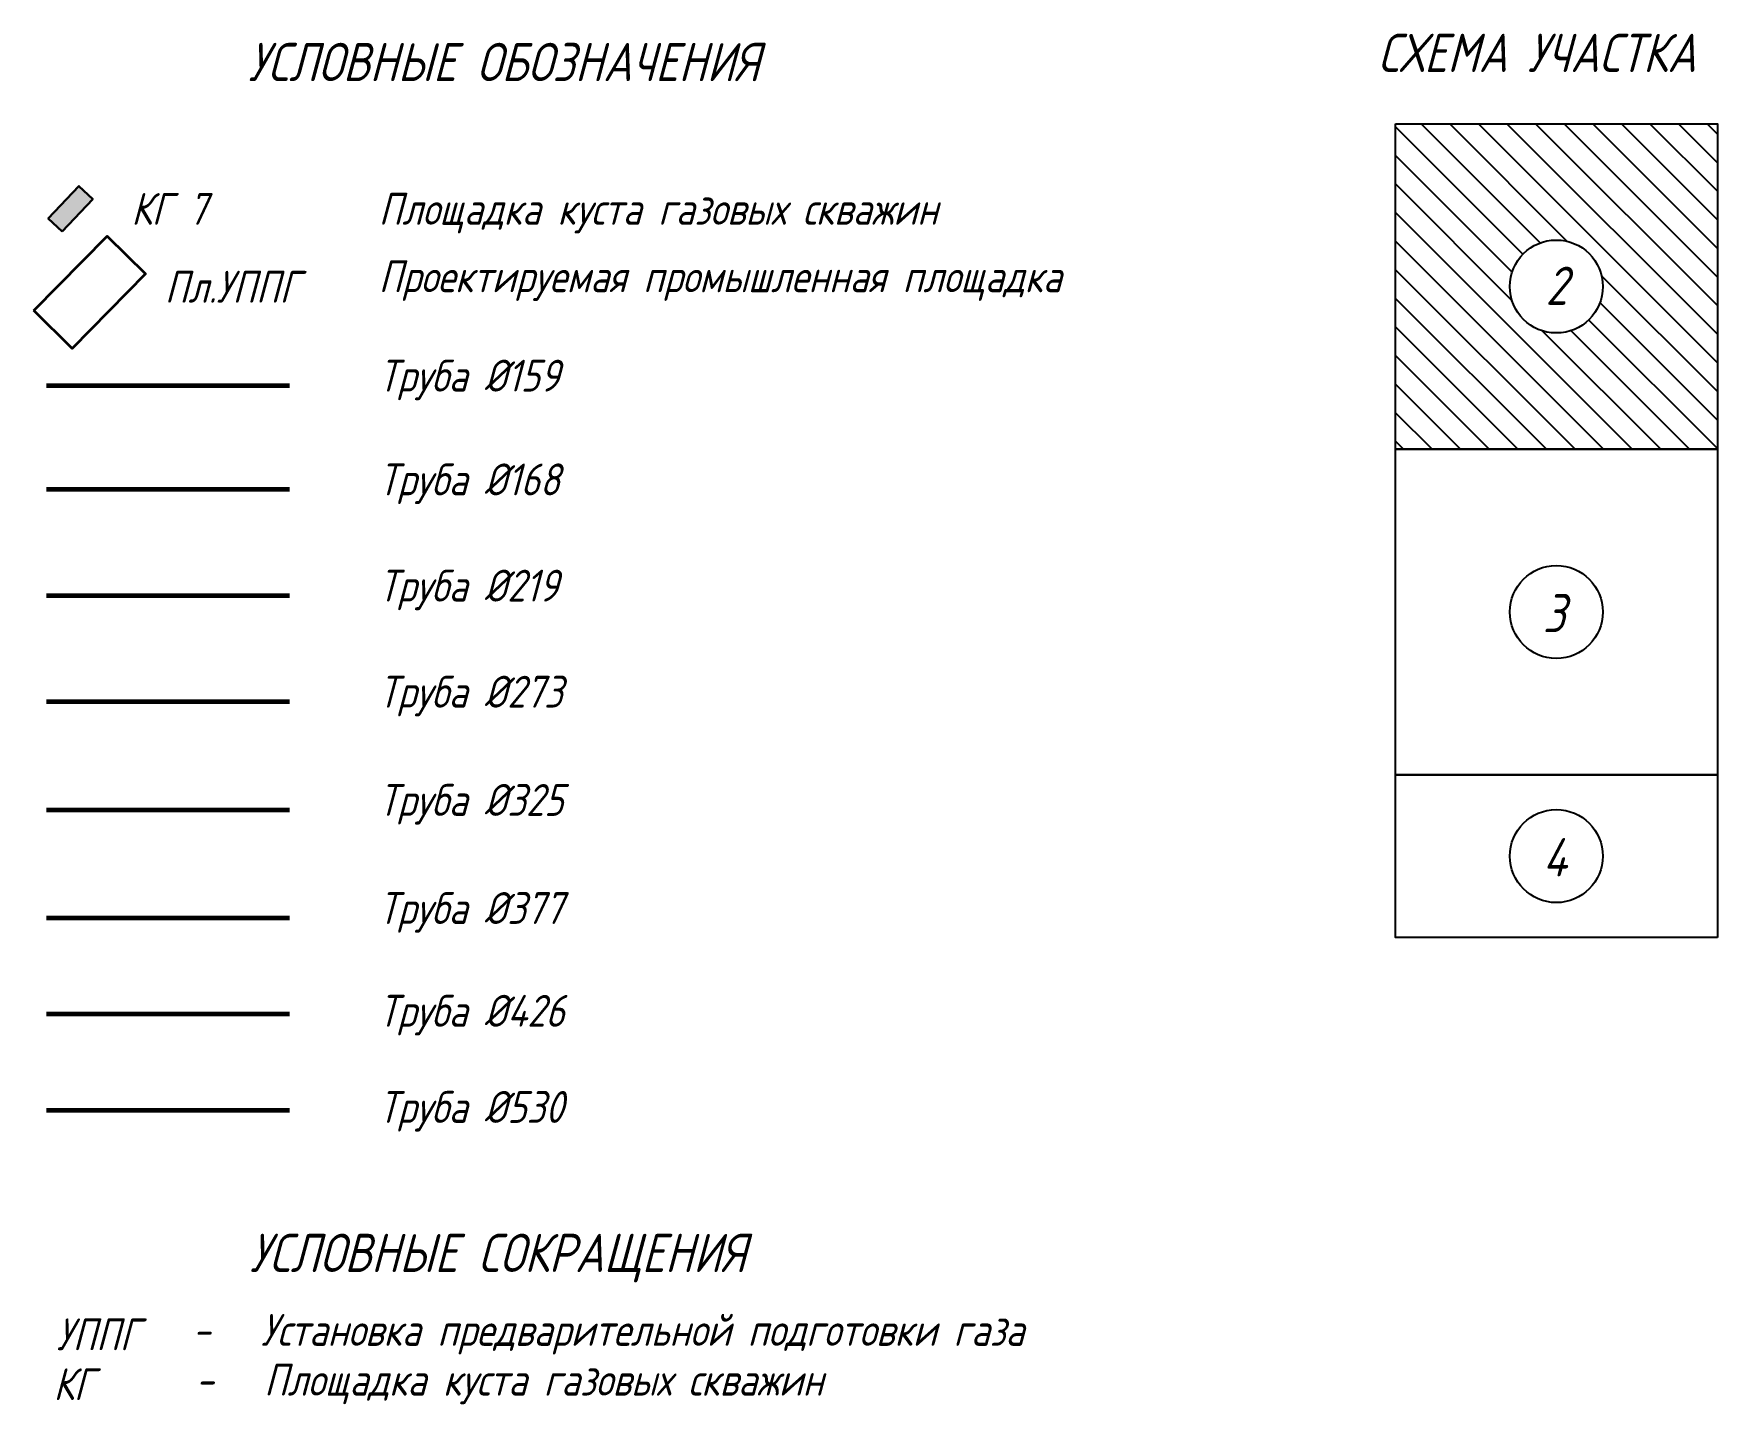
# Model space of a CAD drawing. Extents: x 1486405 to 1730346, y 2138194 to 2264178.
# Drawn here: x 1730214.1 to 1730346.3, y 2221871.9 to 2221979.6 of the extents above.
import ezdxf

# ---------------------------------------------------------------- set-up
doc = ezdxf.new("R2010")
doc.units = 0
for name, color, linetype, lineweight in [('159', 80, 'Continuous', 25), ('168', 244, 'Continuous', 25), ('219', 11, 'Continuous', 25), ('273', 140, 'Continuous', 25), ('325', 92, 'Continuous', 25), ('377', 40, 'Continuous', 25), ('426', 6, 'Continuous', 25), ('530', 1, 'Continuous', 25), ('ИИ_ОФОРМЛЕНИЕ_025', 7, 'Continuous', 25)]:
    doc.layers.add(name, color=color, linetype=linetype, lineweight=lineweight)
doc.styles.add('VNIPISIMPLEXCUR', font='simplex.shx', dxfattribs={"width": 0.8, "oblique": 15})

msp = doc.modelspace()

# ---------------------------------------------------------------- hatches: boundary and pattern name
at = {"layer": 'ИИ_ОФОРМЛЕНИЕ_025'}
h = msp.add_hatch(dxfattribs=at)
h.set_pattern_fill('LINE', color=256, scale=0.5, angle=135, style=0)
h.set_pattern_definition([(135, (1729699.832, 2221612.3138), (-1.122532, -1.122532), [])])
h.paths.add_polyline_path([(1730346.27, 2221972.47), (1730321, 2221972.47), (1730321, 2221946.92), (1730346.27, 2221946.92)])
h.paths.add_polyline_path([(1730329.99, 2221959.7, -1), (1730337.28, 2221959.7, -1)], flags=16)
h.paths.add_polyline_path([(1730331.83, 2221957.71), (1730333.9, 2221957.31), (1730335.1, 2221961.81), (1730333.03, 2221962.21)], flags=8)
msp.add_hatch(color=256, dxfattribs=at).paths.add_polyline_path([(1730216.33, 2221964.02), (1730215.24, 2221965.05), (1730217.65, 2221967.59), (1730218.74, 2221966.56)])

# ---------------------------------------------------------------- linework, layer by layer
at = {"layer": '159', "lineweight": 60, "elevation": 0.01, "flags": 128}
msp.add_lwpolyline([(1730215.1, 2221951.93), (1730234.19, 2221951.93)], dxfattribs=at)
at = {"layer": '168', "lineweight": 60, "elevation": 0.01, "flags": 128}
msp.add_lwpolyline([(1730215.1, 2221943.78), (1730234.19, 2221943.78)], dxfattribs=at)
at = {"layer": '219', "lineweight": 60, "elevation": 0.01, "flags": 128}
msp.add_lwpolyline([(1730215.1, 2221935.44), (1730234.19, 2221935.44)], dxfattribs=at)
at = {"layer": '273', "lineweight": 60, "elevation": 0.01, "flags": 128}
msp.add_lwpolyline([(1730215.1, 2221927.11), (1730234.19, 2221927.11)], dxfattribs=at)
at = {"layer": '325', "lineweight": 60, "elevation": 0.01, "flags": 128}
msp.add_lwpolyline([(1730215.1, 2221918.61), (1730234.19, 2221918.61)], dxfattribs=at)
at = {"layer": '377', "lineweight": 60, "elevation": 0.01, "flags": 128}
msp.add_lwpolyline([(1730215.1, 2221910.12), (1730234.19, 2221910.12)], dxfattribs=at)
at = {"layer": '426', "lineweight": 60, "elevation": 0.01, "flags": 128}
msp.add_lwpolyline([(1730215.1, 2221902.58), (1730234.19, 2221902.58)], dxfattribs=at)
at = {"layer": '530', "lineweight": 60, "elevation": 0.01, "flags": 128}
msp.add_lwpolyline([(1730215.1, 2221895.03), (1730234.19, 2221895.03)], dxfattribs=at)
at = {"layer": 'ИИ_ОФОРМЛЕНИЕ_025', "elevation": 0.01}
for points in [[(1730321, 2221972.47), (1730346.27, 2221972.47), (1730346.27, 2221946.92), (1730321, 2221946.92)], [(1730321, 2221946.92), (1730346.27, 2221946.92), (1730346.27, 2221921.36), (1730321, 2221921.36)], [(1730346.27, 2221908.59), (1730321, 2221908.59), (1730321, 2221921.36), (1730346.27, 2221921.36)]]:
    msp.add_lwpolyline(points, close=True, dxfattribs=at)
at = {"layer": 'ИИ_ОФОРМЛЕНИЕ_025', "lineweight": 30, "elevation": 0.01}
msp.add_lwpolyline([(1730216.33, 2221964.02), (1730215.24, 2221965.05), (1730217.65, 2221967.59), (1730218.74, 2221966.56)], close=True, dxfattribs=at)
at = {"layer": 'ИИ_ОФОРМЛЕНИЕ_025', "lineweight": 35, "elevation": 0.01}
msp.add_lwpolyline([(1730214.1, 2221957.81), (1730219.87, 2221963.65), (1730222.88, 2221960.69), (1730217.11, 2221954.84)], close=True, dxfattribs=at)
at = {"layer": 'ИИ_ОФОРМЛЕНИЕ_025'}
for centre in [(1730333.63, 2221959.7, 0.01), (1730333.63, 2221934.14, 0.01), (1730333.63, 2221914.97, 0.01)]:
    msp.add_circle(centre, 3.65, dxfattribs=at)

# ---------------------------------------------------------------- texts
at = {"layer": 'ИИ_ОФОРМЛЕНИЕ_025', "lineweight": 35, "style": 'VNIPISIMPLEXCUR', "oblique": 15, "width": 0.8}
for s, height, p in [('СХЕМА УЧАСТКА', 3, (1730319.62, 2221976.55)), ('УСЛОВНЫЕ ОБОЗНАЧЕНИЯ', 3, (1730230.94, 2221975.83)), ('КГ 7', 2.5, (1730221.76, 2221964.55)), ('2', 3, (1730332.78, 2221958.26)), ('Пл.УППГ', 2.5, (1730224.39, 2221958.43)), ('3', 3, (1730332.56, 2221932.55)), ('4', 3, (1730332.56, 2221913.38)), ('УСЛОВНЫЕ СОКРАЩЕНИЯ', 3, (1730231.06, 2221882.31, 0.01))]:
    msp.add_text(s, height=height, dxfattribs=at).set_placement(p)
at = {"layer": 'ИИ_ОФОРМЛЕНИЕ_025', "style": 'VNIPISIMPLEXCUR', "oblique": 15, "width": 0.8}
for s, p in [('Площадка куста газовых скважин', (1730241.18, 2221964.55)), ('Проектируемая промышленная площадка', (1730241.18, 2221959.25)), ('Труба %%C159', (1730241.18, 2221951.45)), ('Труба %%C168', (1730241.18, 2221943.3)), ('Труба %%C219', (1730241.18, 2221934.96)), ('Труба %%C273', (1730241.18, 2221926.63)), ('Труба %%C325', (1730241.18, 2221918.13)), ('Труба %%C377', (1730241.18, 2221909.64)), ('Труба %%C426', (1730241.18, 2221901.57)), ('Труба %%C530', (1730241.18, 2221894.02)), ('УППГ', (1730215.89, 2221876.16, 0.01)), ('  -   Установка предварительной подготовки газа', (1730223.89, 2221876.51, 0.01)), ('КГ', (1730215.65, 2221872.25, 0.01)), ('  -   Площадка куста газовых скважин', (1730224.14, 2221872.6, 0.01))]:
    msp.add_text(s, height=2.5, dxfattribs=at).set_placement(p)

doc.saveas('drawing.dxf')
